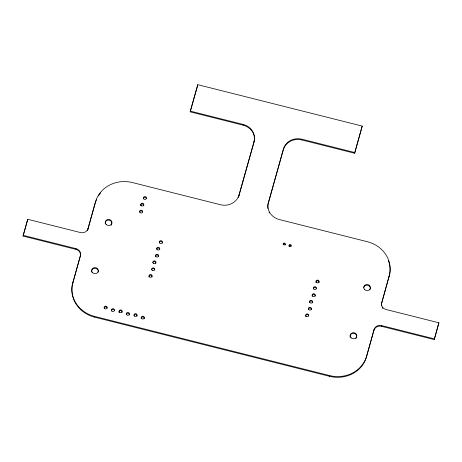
<?xml version="1.0" encoding="UTF-8"?>
<svg xmlns="http://www.w3.org/2000/svg" width="462" height="462" viewBox="0 0 462 462"><rect width="100%" height="100%" fill="white"/><g stroke="black" fill="none" stroke-linecap="round" stroke-linejoin="round"><path stroke-width="0.69" d="M72.361 284.759A30.348 27.749 5.8 0 1 72.788 282.992L80.336 256.219A6.07 5.55 5.8 0 0 75.97 249.388L23.1 236.076L23.175 235.343L27.703 219.277L80.567 232.588A6.07 5.55 5.8 0 0 87.953 228.713L95.495 201.94A30.348 27.749 5.8 0 1 132.415 182.559L220.524 204.747A15.177 13.872 5.8 0 0 238.987 195.056L254.071 141.511A15.177 13.872 5.8 0 0 243.162 124.422L190.292 111.117L197.742 84.679L362.22 126.091L354.695 153.257L301.83 139.946A15.177 13.872 5.8 0 0 283.368 149.636L268.283 203.182A15.177 13.872 5.8 0 0 267.954 208.587M27.628 220.01L27.703 219.277M75.97 249.388L76.045 248.654L23.175 235.343M72.788 282.992L80.411 255.486A6.07 5.55 5.8 0 0 76.045 248.654M80.336 256.219L80.411 255.486M87.768 229.793A6.07 5.55 5.8 0 0 87.878 229.447L87.953 228.713M87.878 229.447L95.495 201.94M374.047 330.163A6.07 5.55 5.8 0 1 381.433 326.288L434.297 339.599L434.372 338.865L381.502 325.554A6.07 5.55 5.8 0 0 374.122 329.429L366.505 356.941A30.348 27.749 5.8 0 1 329.585 376.316L94.618 317.163L94.693 316.43A30.348 27.749 5.8 0 1 72.863 282.259M254.071 141.511L253.996 142.244A15.177 13.872 5.8 0 0 243.087 125.156L190.217 111.85L190.292 111.117M197.667 85.412L197.742 84.679M243.087 125.156L243.162 124.422M238.294 197.505A15.177 13.872 5.8 0 0 238.912 195.79L238.987 195.056M268.283 203.182L283.443 148.903A15.177 13.872 5.8 0 1 301.905 139.212L354.77 152.524L354.695 153.257M283.368 149.636L283.443 148.903M301.83 139.946L301.905 139.212M329.585 376.316L329.66 375.583A30.348 27.749 5.8 0 0 366.58 356.202L374.122 329.429M366.505 356.941L366.58 356.202M381.531 305.913A6.07 5.55 5.8 0 1 381.589 303.39L389.212 275.883A30.348 27.749 5.8 0 0 367.382 241.718L279.267 219.531A15.177 13.872 5.8 0 1 268.358 202.448M381.433 326.288L381.502 325.554M381.589 303.39L389.212 275.883M381.664 302.656A6.07 5.55 5.8 0 0 386.03 309.494L438.9 322.799L434.297 339.599M23.1 236.076L27.437 220.68M190.217 111.85L197.476 86.094M238.912 195.79L253.805 142.931M354.77 152.524L362.22 126.091M434.372 338.865L438.9 322.799M94.693 316.43L329.66 375.583M156.664 249.03A1.542 1.409 5.8 0 1 159.638 249.053M159.326 242.417A1.542 1.409 5.8 0 1 161.203 241.43A1.542 1.409 5.8 0 1 162.312 243.168M141.239 318.705A1.542 1.409 5.8 0 1 142.706 316.938A1.542 1.409 5.8 0 1 144.213 318.722M133.963 315.413A1.542 1.409 5.8 0 1 135.84 314.431A1.542 1.409 5.8 0 1 136.948 316.164M126.311 314.218A1.542 1.409 5.8 0 1 128.188 313.23A1.542 1.409 5.8 0 1 129.296 314.969M119.052 312.387A1.542 1.409 5.8 0 1 120.518 310.62A1.542 1.409 5.8 0 1 122.026 312.41M111.388 310.458A1.542 1.409 5.8 0 1 114.368 310.481M104.123 307.9A1.542 1.409 5.8 0 1 107.097 307.923M152.83 262.63A1.542 1.409 5.8 0 1 154.706 261.648A1.542 1.409 5.8 0 1 155.815 263.38M155.503 256.745A1.542 1.409 5.8 0 1 156.97 254.984A1.542 1.409 5.8 0 1 158.478 256.768M94.618 317.163A30.348 27.749 5.8 0 1 72.245 285.354M95.42 202.674A30.348 27.749 5.8 0 1 95.778 201.513M95.98 200.935A30.348 27.749 5.8 0 1 96.656 199.243M98.377 195.998A30.348 27.749 5.8 0 1 99.405 194.462M99.775 193.965A30.348 27.749 5.8 0 1 100.543 192.989M87.468 230.463A6.07 5.55 5.8 0 1 87.289 230.781M382.946 308.501A6.07 5.55 5.8 0 1 382.692 308.218M382.461 307.923A6.07 5.55 5.8 0 1 382.247 307.611M388.38 260.499A30.348 27.749 5.8 0 1 389.137 276.617M269.438 212.93A15.177 13.872 5.8 0 1 269.023 212.098M91.724 272.135A3.338 3.055 5.8 0 1 94.906 268.312A3.338 3.055 5.8 0 1 98.169 272.182M356.445 337.745A3.338 3.055 5.8 0 1 355.792 338.617M350.196 337.208A3.338 3.055 5.8 0 1 353.372 333.385A3.338 3.055 5.8 0 1 356.635 337.248M363.756 287.433A3.338 3.055 5.8 0 1 368.37 285.487A3.338 3.055 5.8 0 1 369.733 290.021M143.382 198.348A1.542 1.409 5.8 0 1 146.356 198.365M140.725 205.688A1.542 1.409 5.8 0 1 142.192 203.921A1.542 1.409 5.8 0 1 143.705 205.711M139.547 211.948A1.542 1.409 5.8 0 1 142.527 211.966M289.016 246.437A1.063 0.97 5.8 0 1 290.026 245.224A1.063 0.97 5.8 0 1 291.066 246.454M283.137 244.456A1.063 0.97 5.8 0 1 284.43 243.78A1.063 0.97 5.8 0 1 285.193 244.976M305.671 316.406A1.542 1.409 5.8 0 1 306.745 314.686A1.542 1.409 5.8 0 1 308.639 315.696M308.327 309.061A1.542 1.409 5.8 0 1 310.204 308.079A1.542 1.409 5.8 0 1 311.313 309.811M309.5 302.073A1.542 1.409 5.8 0 1 311.371 301.085A1.542 1.409 5.8 0 1 312.479 302.824M312.168 296.188A1.542 1.409 5.8 0 1 313.634 294.427A1.542 1.409 5.8 0 1 315.142 296.211M313.328 288.473A1.542 1.409 5.8 0 1 316.308 288.49M316.002 282.588A1.542 1.409 5.8 0 1 317.469 280.821A1.542 1.409 5.8 0 1 318.976 282.611M149.007 276.963A1.542 1.409 5.8 0 1 150.473 275.196A1.542 1.409 5.8 0 1 151.981 276.981M151.663 269.617A1.542 1.409 5.8 0 1 154.637 269.641M111.561 224.48A3.338 3.055 5.8 0 1 110.903 225.352M105.307 223.943A3.338 3.055 5.8 0 1 108.483 220.12A3.338 3.055 5.8 0 1 111.752 223.989M157.149 249.659A1.542 1.409 5.8 0 0 159.719 249.047A1.542 1.409 5.8 0 0 157.813 247.303A1.542 1.409 5.8 0 0 157.149 249.659M159.812 243.047A1.542 1.409 5.8 0 0 162.381 242.435A1.542 1.409 5.8 0 0 160.476 240.69A1.542 1.409 5.8 0 0 159.812 243.047M141.719 318.607A1.542 1.409 5.8 0 0 144.288 317.989A1.542 1.409 5.8 0 0 142.383 316.251A1.542 1.409 5.8 0 0 141.719 318.607M134.448 316.048A1.542 1.409 5.8 0 0 137.023 315.431A1.542 1.409 5.8 0 0 135.112 313.692A1.542 1.409 5.8 0 0 134.448 316.048M126.796 314.847A1.542 1.409 5.8 0 0 129.372 314.235A1.542 1.409 5.8 0 0 127.46 312.491A1.542 1.409 5.8 0 0 126.796 314.847M119.531 312.289A1.542 1.409 5.8 0 0 122.101 311.677A1.542 1.409 5.8 0 0 120.195 309.933A1.542 1.409 5.8 0 0 119.531 312.289M111.879 311.093A1.542 1.409 5.8 0 0 114.449 310.476A1.542 1.409 5.8 0 0 112.543 308.737A1.542 1.409 5.8 0 0 111.879 311.093M104.608 308.535A1.542 1.409 5.8 0 0 107.178 307.917A1.542 1.409 5.8 0 0 105.272 306.179A1.542 1.409 5.8 0 0 104.608 308.535M153.32 263.259A1.542 1.409 5.8 0 0 155.89 262.647A1.542 1.409 5.8 0 0 153.985 260.903A1.542 1.409 5.8 0 0 153.32 263.259M155.983 256.647A1.542 1.409 5.8 0 0 158.553 256.035A1.542 1.409 5.8 0 0 156.647 254.291A1.542 1.409 5.8 0 0 155.983 256.647M92.677 272.776A3.338 3.055 5.8 0 0 98.244 271.448A3.338 3.055 5.8 0 0 94.115 267.677A3.338 3.055 5.8 0 0 92.677 272.776M351.149 337.849A3.338 3.055 5.8 0 0 356.71 336.515A3.338 3.055 5.8 0 0 352.587 332.744A3.338 3.055 5.8 0 0 351.149 337.849M364.726 289.657A3.338 3.055 5.8 0 0 370.293 288.323A3.338 3.055 5.8 0 0 366.164 284.557A3.338 3.055 5.8 0 0 364.726 289.657M143.867 198.978A1.542 1.409 5.8 0 0 146.437 198.365A1.542 1.409 5.8 0 0 144.531 196.621A1.542 1.409 5.8 0 0 143.867 198.978M141.205 205.59A1.542 1.409 5.8 0 0 143.774 204.978A1.542 1.409 5.8 0 0 141.869 203.234A1.542 1.409 5.8 0 0 141.205 205.59M140.038 212.578A1.542 1.409 5.8 0 0 142.608 211.966A1.542 1.409 5.8 0 0 140.702 210.222A1.542 1.409 5.8 0 0 140.038 212.578M289.368 246.142A1.063 0.97 5.8 0 0 291.141 245.72A1.063 0.97 5.8 0 0 289.83 244.519A1.063 0.97 5.8 0 0 289.368 246.142M283.495 244.664A1.063 0.97 5.8 0 0 285.268 244.242A1.063 0.97 5.8 0 0 283.951 243.041A1.063 0.97 5.8 0 0 283.495 244.664M306.156 316.303A1.542 1.409 5.8 0 0 308.726 315.69A1.542 1.409 5.8 0 0 306.82 313.946A1.542 1.409 5.8 0 0 306.156 316.303M308.818 309.69A1.542 1.409 5.8 0 0 311.388 309.078A1.542 1.409 5.8 0 0 309.482 307.334A1.542 1.409 5.8 0 0 308.818 309.69M309.985 302.702A1.542 1.409 5.8 0 0 312.555 302.09A1.542 1.409 5.8 0 0 310.649 300.346A1.542 1.409 5.8 0 0 309.985 302.702M312.647 296.09A1.542 1.409 5.8 0 0 315.217 295.478A1.542 1.409 5.8 0 0 313.311 293.734A1.542 1.409 5.8 0 0 312.647 296.09M313.819 289.102A1.542 1.409 5.8 0 0 316.389 288.49A1.542 1.409 5.8 0 0 314.483 286.746A1.542 1.409 5.8 0 0 313.819 289.102M316.482 282.49A1.542 1.409 5.8 0 0 319.051 281.878A1.542 1.409 5.8 0 0 317.146 280.134A1.542 1.409 5.8 0 0 316.482 282.49M149.486 276.865A1.542 1.409 5.8 0 0 152.056 276.247A1.542 1.409 5.8 0 0 150.15 274.509A1.542 1.409 5.8 0 0 149.486 276.865M152.148 270.247A1.542 1.409 5.8 0 0 154.718 269.635A1.542 1.409 5.8 0 0 152.812 267.896A1.542 1.409 5.8 0 0 152.148 270.247M106.26 224.584A3.338 3.055 5.8 0 0 111.821 223.256A3.338 3.055 5.8 0 0 107.698 219.485A3.338 3.055 5.8 0 0 106.26 224.584"/></g></svg>
